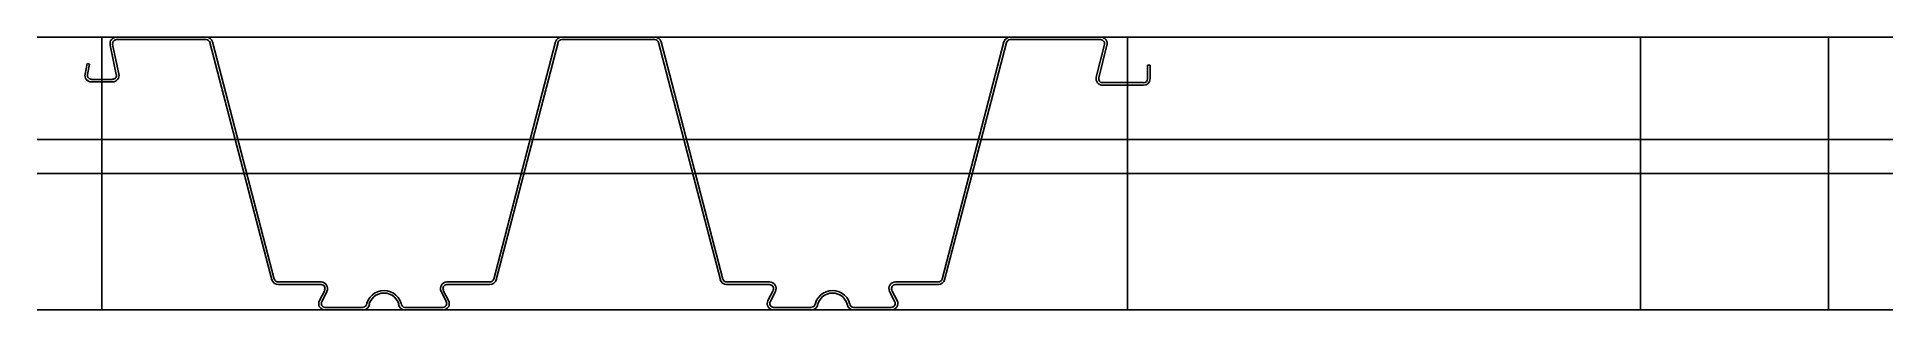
# Model space of a CAD drawing. Extents: x -38 to 1048, y -160 to 0.
import ezdxf

# ---------------------------------------------------------------- set-up
doc = ezdxf.new("R2010")
doc.units = 0
doc.layers.get('0').update_dxf_attribs({"linetype": 'CONTINUOUS'})

msp = doc.modelspace()

# ---------------------------------------------------------------- linework, layer by layer
at = {"linetype": 'CONTINUOUS'}
for p, q in [((-37.9, 0), (1047.7, 0)), ((0, 0), (0, -160)), ((8.5, 0), (0, 0)), ((0, 0), (0, -24.8)), ((61, 0), (8.5, 0)), ((269, 0), (61, 0)), ((323.4, 0), (269, 0)), ((531.4, 0), (323.4, 0)), ((584.2, 0), (531.4, 0)), ((600, 0), (584.2, 0)), ((600, 0), (600, -160)), ((600, -26.7), (600, 0)), ((900, 0), (900, -160)), ((1010, 0), (1010, -160)), ((4.8, -4.7), (8.4, -21.9)), ((8.4, -21.9), (4.8, -4.7)), ((9.9, -21.6), (6.2, -4.3)), ((8.5, -1.5), (61, -1.5)), ((63.2, -3.2), (99.4, -142.3)), ((100.8, -141.9), (64.7, -2.8)), ((64.7, -2.8), (100.8, -141.9)), ((265.3, -2.8), (229.2, -141.9)), ((229.2, -141.9), (265.3, -2.8)), ((230.6, -142.3), (266.8, -3.2)), ((269, -1.5), (323.4, -1.5)), ((325.6, -3.2), (361.8, -142.3)), ((363.2, -141.9), (327.1, -2.8)), ((327.1, -2.8), (363.2, -141.9)), ((527.7, -2.8), (491.5, -142)), ((491.5, -142), (527.7, -2.8)), ((493, -142.3), (529.1, -3.2)), ((531.4, -1.5), (584.2, -1.5)), ((586.5, -4.3), (581.7, -23.5)), ((583.1, -23.9), (587.9, -4.7)), ((587.9, -4.7), (583.1, -23.9)), ((-8.6, -15.6), (-9.9, -21.7)), ((-7.2, -15.9), (-8.6, -15.6)), ((-8.4, -22), (-7.2, -15.9)), ((613.2, -16.4), (611.7, -16.4)), ((611.7, -16.4), (611.7, -24.5)), ((613.2, -24.5), (613.2, -16.4)), ((-6.2, -26.3), (6.2, -26.3)), ((6.2, -24.8), (-6.1, -24.8)), ((0, -24.8), (6.2, -24.8)), ((609.4, -26.7), (585.4, -26.7)), ((585.4, -26.7), (600, -26.7)), ((585.4, -28.2), (609.4, -28.2)), ((-37.9, -60), (1047.7, -60)), ((-37.9, -80), (1047.7, -80)), ((128.2, -143.6), (103.1, -143.6)), ((103.1, -143.6), (128.2, -143.6)), ((103.1, -145.1), (128.2, -145.1)), ((130.3, -148.5), (127.2, -154.5)), ((128.6, -155.2), (131.6, -149.2)), ((131.6, -149.2), (128.6, -155.2)), ((158, -151.3), (156.7, -152.7)), ((156.7, -152.7), (158, -151.3)), ((159.5, -150.1), (158, -151.3)), ((158, -151.3), (159.5, -150.1)), ((159, -152.4), (160.3, -151.4)), ((161.2, -149.3), (159.5, -150.1)), ((159.5, -150.1), (161.2, -149.3)), ((160.3, -151.4), (161.8, -150.7)), ((163.1, -148.8), (161.2, -149.3)), ((161.2, -149.3), (163.1, -148.8)), ((161.8, -150.7), (163.4, -150.2)), ((165, -148.6), (163.1, -148.8)), ((163.1, -148.8), (165, -148.6)), ((163.4, -150.2), (165, -150.1)), ((166.9, -148.8), (165, -148.6)), ((165, -148.6), (166.9, -148.8)), ((165, -150.1), (166.7, -150.2)), ((166.7, -150.2), (168.2, -150.7)), ((168.8, -149.3), (166.9, -148.8)), ((166.9, -148.8), (168.8, -149.3)), ((168.2, -150.7), (169.7, -151.4)), ((170.5, -150.1), (168.8, -149.3)), ((168.8, -149.3), (170.5, -150.1)), ((169.7, -151.4), (171, -152.4)), ((172, -151.3), (170.5, -150.1)), ((170.5, -150.1), (172, -151.3)), ((173.3, -152.7), (172, -151.3)), ((172, -151.3), (173.3, -152.7)), ((198.4, -149.1), (201.5, -155.2)), ((201.5, -155.2), (198.4, -149.1)), ((202.8, -154.5), (199.7, -148.5)), ((201.7, -145.1), (226.9, -145.1)), ((226.9, -143.6), (201.8, -143.6)), ((201.8, -143.6), (226.9, -143.6)), ((365.4, -145.1), (390.6, -145.1)), ((390.6, -143.6), (365.5, -143.6)), ((365.5, -143.6), (390.6, -143.6)), ((392.6, -148.5), (389.6, -154.5)), ((390.9, -155.2), (394, -149.2)), ((394, -149.2), (390.9, -155.2)), ((420.4, -151.3), (419.1, -152.7)), ((419.1, -152.7), (420.4, -151.3)), ((421.9, -150.1), (420.4, -151.3)), ((420.4, -151.3), (421.9, -150.1)), ((421.4, -152.4), (422.7, -151.4)), ((423.6, -149.3), (421.9, -150.1)), ((421.9, -150.1), (423.6, -149.3)), ((422.7, -151.4), (424.2, -150.7)), ((425.5, -148.8), (423.6, -149.3)), ((423.6, -149.3), (425.5, -148.8)), ((424.2, -150.7), (425.8, -150.2)), ((427.4, -148.6), (425.5, -148.8)), ((425.5, -148.8), (427.4, -148.6)), ((425.8, -150.2), (427.4, -150.1)), ((429.3, -148.8), (427.4, -148.6)), ((427.4, -148.6), (429.3, -148.8)), ((427.4, -150.1), (429, -150.2)), ((429, -150.2), (430.6, -150.7)), ((431.2, -149.3), (429.3, -148.8)), ((429.3, -148.8), (431.2, -149.3)), ((430.6, -150.7), (432.1, -151.4)), ((432.9, -150.1), (431.2, -149.3)), ((431.2, -149.3), (432.9, -150.1)), ((432.1, -151.4), (433.4, -152.4)), ((434.4, -151.3), (432.9, -150.1)), ((432.9, -150.1), (434.4, -151.3)), ((435.7, -152.7), (434.4, -151.3)), ((434.4, -151.3), (435.7, -152.7)), ((460.8, -149.1), (463.9, -155.2)), ((463.9, -155.2), (460.8, -149.1)), ((465.2, -154.5), (462.1, -148.5)), ((464.1, -145.1), (489.3, -145.1)), ((489.3, -143.6), (464.2, -143.6)), ((464.2, -143.6), (489.3, -143.6)), ((-37.9, -160), (1047.7, -160)), ((152.6, -158.5), (130.5, -158.5)), ((130.5, -158.5), (152.7, -158.5)), ((130.6, -160), (152.7, -160)), ((155.7, -154.3), (155, -156.1)), ((155, -156.2), (155.7, -154.3)), ((156.7, -152.7), (155.7, -154.3)), ((155.7, -154.3), (156.7, -152.7)), ((156.4, -156.5), (157, -155)), ((157, -155), (157.9, -153.6)), ((157.9, -153.6), (159, -152.4)), ((171, -152.4), (172.1, -153.6)), ((172.1, -153.6), (173, -155)), ((173, -155), (173.6, -156.6)), ((174.3, -154.3), (173.3, -152.7)), ((173.3, -152.7), (174.3, -154.3)), ((175, -156.2), (174.3, -154.3)), ((174.3, -154.3), (175.1, -156.2)), ((177.3, -158.5), (199.4, -158.5)), ((177.3, -160), (199.4, -160)), ((199.4, -158.5), (177.4, -158.5)), ((415, -158.5), (392.9, -158.5)), ((392.9, -158.5), (415.1, -158.5)), ((393, -160), (415, -160)), ((418.1, -154.3), (417.4, -156.1)), ((417.4, -156.2), (418.1, -154.3)), ((419.1, -152.7), (418.1, -154.3)), ((418.1, -154.3), (419.1, -152.7)), ((418.8, -156.5), (419.4, -155)), ((419.4, -155), (420.3, -153.6)), ((420.3, -153.6), (421.4, -152.4)), ((433.4, -152.4), (434.5, -153.6)), ((434.5, -153.6), (435.4, -155)), ((435.4, -155), (436, -156.6)), ((436.7, -154.3), (435.7, -152.7)), ((435.7, -152.7), (436.7, -154.3)), ((437.4, -156.1), (436.7, -154.3)), ((436.7, -154.3), (437.4, -156.2)), ((439.7, -158.5), (461.8, -158.5)), ((439.7, -160), (461.8, -160)), ((461.8, -158.5), (439.8, -158.5))]:
    msp.add_line(p, q, dxfattribs=at)
for centre, radius, start, end in [((8.5, -3.8), 3.8, 89.9052, 192.9256), ((8.5, -3.8), 3.8, 89.9052, 192.9256), ((61, -3.8), 3.8, 14.6333, 90.0492), ((61, -3.8), 3.8, 14.6333, 90.0492), ((269, -3.8), 3.8, 89.9508, 165.3667), ((269, -3.8), 3.8, 89.9508, 165.3667), ((323.4, -3.8), 3.8, 14.6333, 90.0492), ((323.4, -3.8), 3.8, 14.6333, 90.0492), ((531.4, -3.8), 3.8, 90.031, 163.9596), ((531.4, -3.8), 3.8, 90.031, 163.9596), ((584.3, -3.8), 3.8, 345.9892, 90.046), ((584.3, -3.8), 3.8, 345.9892, 90.046), ((8.5, -3.8), 2.29, 90.0045, 193.1249), ((61, -3.8), 2.29, 14.6713, 90.1167), ((269, -3.8), 2.3, 89.8266, 165.1365), ((323.4, -3.8), 2.3, 14.606, 89.8587), ((531.4, -3.8), 2.29, 90.384, 165.3299), ((584.2, -3.8), 2.29, 347.1319, 89.9378), ((-6.2, -22.5), 3.8, 168.001, 270.0456), ((6.2, -22.5), 3.8, 270.0212, 13.0803), ((-6.2, -22.5), 2.29, 168.1216, 271.9779), ((6.2, -22.5), 2.29, 269.8854, 13.6394), ((6.2, -22.5), 2.29, 269.8854, 13.6394), ((585.4, -24.5), 3.8, 166.1445, 270.0086), ((585.4, -24.5), 2.29, 166.1029, 270.1759), ((585.4, -24.5), 2.29, 166.1029, 270.1759), ((609.4, -24.5), 2.29, 270, 0), ((609.4, -24.5), 3.8, 269.9839, 358.6429), ((103.1, -141.3), 3.8, 194.6332, 269.8984), ((103.1, -141.3), 2.3, 194.8635, 270.1734), ((103.1, -141.3), 2.3, 194.8635, 270.1734), ((128.2, -147.4), 3.8, 333.0872, 89.8726), ((128.2, -147.4), 3.8, 333.0872, 89.8726), ((128.2, -147.4), 2.29, 332.9898, 89.9945), ((201.8, -147.4), 3.8, 89.9778, 206.575), ((201.8, -147.4), 3.8, 89.9778, 206.575), ((201.8, -147.4), 2.29, 91.4969, 207.0321), ((226.9, -141.3), 2.29, 270.1335, 345.3288), ((226.9, -141.3), 2.29, 270.1335, 345.3288), ((227, -141.3), 3.8, 269.9508, 345.3667), ((365.4, -141.3), 3.8, 194.6333, 270.0492), ((365.5, -141.3), 2.3, 194.8635, 270.1734), ((365.5, -141.3), 2.3, 194.8635, 270.1734), ((390.6, -147.4), 3.8, 333.0872, 89.8726), ((390.6, -147.4), 3.8, 333.0872, 89.8726), ((390.6, -147.4), 2.29, 332.9898, 89.9945), ((464.2, -147.4), 3.8, 89.9778, 206.575), ((464.2, -147.4), 3.8, 89.9778, 206.575), ((464.2, -147.4), 2.29, 91.4969, 207.0321), ((489.3, -141.3), 2.29, 269.9177, 342.726), ((489.3, -141.3), 2.29, 269.9177, 342.726), ((489.3, -141.3), 3.8, 269.9508, 345.3667), ((130.6, -156.2), 3.8, 153.0872, 269.8726), ((130.6, -156.2), 2.29, 152.9679, 268.5031), ((130.6, -156.2), 2.29, 152.9679, 268.5031), ((152.4, -155.9), 2.57, 277.3078, 354.2132), ((152.7, -156.2), 3.8, 269.921, 354.8667), ((177.3, -156.2), 3.79, 185.1469, 270.0798), ((177.6, -156), 2.54, 185.6204, 262.5853), ((199.4, -156.2), 3.8, 270.0506, 27.0819), ((199.4, -156.2), 2.29, 270.0055, 27.0102), ((199.4, -156.2), 2.29, 270.0055, 27.0102), ((393, -156.2), 3.8, 153.0873, 270.0234), ((393, -156.2), 2.29, 152.9679, 268.5031), ((393, -156.2), 2.29, 152.9679, 268.5031), ((415, -156.2), 3.8, 269.9343, 355.0181), ((414.8, -155.9), 2.57, 277.3078, 354.2132), ((439.7, -156.2), 3.79, 185.1469, 270.0798), ((440, -156), 2.56, 185.8077, 262.6645), ((461.8, -156.2), 3.8, 270.0506, 27.0819), ((461.8, -156.2), 2.29, 270.0055, 27.0102), ((461.8, -156.2), 2.29, 270.0055, 27.0102)]:
    msp.add_arc(centre, radius, start, end, dxfattribs=at)

doc.saveas('drawing.dxf')
